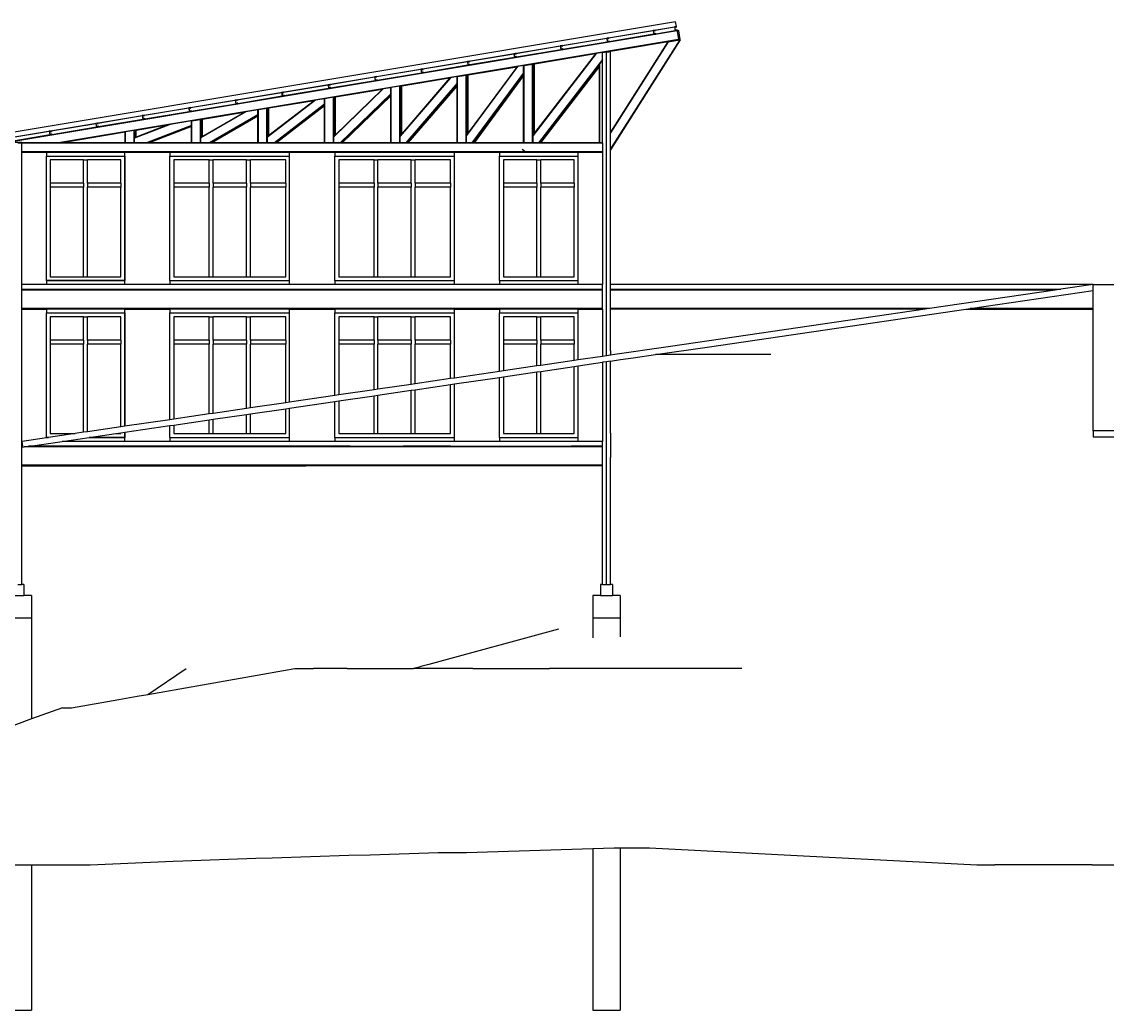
# Model space of a CAD drawing. Extents: x -47 to 47, y -13.1 to 12.1.
# Drawn here: x -23.22 to 4.44, y -13.13 to 12.06 of the extents above; entities that cross this region are included whole.
import ezdxf

# ---------------------------------------------------------------- set-up
doc = ezdxf.new("R2010")
doc.units = 0
doc.layers.get('0').update_dxf_attribs({"linetype": 'CONTINUOUS'})
doc.layers.add('SECTIONCUTEDGES', color=7, linetype='CONTINUOUS')

msp = doc.modelspace()

# ---------------------------------------------------------------- linework, layer by layer
for p, q in [((-6.558, 12.064), (-23.779, 9.194)), ((-23.76, 9.075), (-6.538, 11.946)), ((-7.081, 11.849), (-6.586, 11.932)), ((-6.537, 11.94), (-6.586, 11.932)), ((-6.586, 11.932), (-6.57, 11.833)), ((-6.541, 11.934), (-6.581, 11.928)), ((-6.581, 11.928), (-6.566, 11.839)), ((-6.538, 11.946), (-6.558, 12.064)), ((-6.538, 11.915), (-6.541, 11.934)), ((-6.538, 11.946), (-6.537, 11.94)), ((-6.533, 11.915), (-6.538, 11.915)), ((-6.533, 11.915), (-6.537, 11.94)), ((-6.519, 11.832), (-23.626, 8.981)), ((-9.449, 11.455), (-8.314, 11.644)), ((-8.265, 11.652), (-8.314, 11.644)), ((-8.314, 11.644), (-8.298, 11.545)), ((-8.269, 11.646), (-8.308, 11.64)), ((-8.308, 11.64), (-8.294, 11.551)), ((-8.266, 11.627), (-8.269, 11.646)), ((-8.261, 11.627), (-8.266, 11.627)), ((-8.265, 11.652), (-7.131, 11.841)), ((-8.261, 11.627), (-8.265, 11.652)), ((-7.114, 11.743), (-8.248, 11.553)), ((-7.081, 11.849), (-7.131, 11.841)), ((-7.131, 11.841), (-7.114, 11.743)), ((-7.085, 11.844), (-7.125, 11.837)), ((-7.125, 11.837), (-7.11, 11.748)), ((-7.114, 11.743), (-7.065, 11.751)), ((-7.11, 11.748), (-7.071, 11.755)), ((-7.082, 11.824), (-7.085, 11.844)), ((-7.077, 11.825), (-7.082, 11.824)), ((-7.077, 11.825), (-7.081, 11.849)), ((-7.074, 11.775), (-7.069, 11.775)), ((-7.071, 11.755), (-7.074, 11.775)), ((-7.065, 11.751), (-7.069, 11.775)), ((-6.57, 11.833), (-7.065, 11.751)), ((-6.57, 11.833), (-6.521, 11.841)), ((-6.566, 11.839), (-6.526, 11.846)), ((-6.53, 11.865), (-6.525, 11.866)), ((-6.526, 11.846), (-6.53, 11.865)), ((-6.521, 11.841), (-6.525, 11.866)), ((-6.519, 11.835), (-6.521, 11.841)), ((-6.481, 11.841), (-6.519, 11.835)), ((-6.519, 11.835), (-6.519, 11.832)), ((-6.519, 11.832), (-6.518, 11.825)), ((-6.479, 11.832), (-6.518, 11.825)), ((-6.518, 11.825), (-6.483, 11.614)), ((-6.479, 11.832), (-6.481, 11.841)), ((-6.443, 11.614), (-6.479, 11.832)), ((-6.483, 11.614), (-22.285, 8.981)), ((-10.632, 11.258), (-9.498, 11.447)), ((-9.481, 11.348), (-10.616, 11.159)), ((-9.449, 11.455), (-9.498, 11.447)), ((-9.498, 11.447), (-9.481, 11.348)), ((-9.453, 11.449), (-9.492, 11.443)), ((-9.492, 11.443), (-9.477, 11.354)), ((-9.481, 11.348), (-9.432, 11.356)), ((-9.477, 11.354), (-9.438, 11.36)), ((-9.449, 11.429), (-9.453, 11.449)), ((-9.444, 11.43), (-9.449, 11.455)), ((-9.444, 11.43), (-9.449, 11.429)), ((-9.441, 11.38), (-9.436, 11.381)), ((-9.438, 11.36), (-9.441, 11.38)), ((-9.432, 11.356), (-9.436, 11.381)), ((-8.298, 11.545), (-9.432, 11.356)), ((-8.298, 11.545), (-8.248, 11.553)), ((-8.294, 11.551), (-8.254, 11.558)), ((-8.258, 11.577), (-8.253, 11.578)), ((-8.254, 11.558), (-8.258, 11.577)), ((-8.248, 11.553), (-8.253, 11.578)), ((-6.481, 11.605), (-8.22, 11.315)), ((-6.441, 11.605), (-8.219, 11.308)), ((-6.441, 11.604), (-8.219, 8.803)), ((-6.454, 11.602), (-8.219, 8.822)), ((-6.746, 11.554), (-8.219, 9.233)), ((-6.759, 11.552), (-8.219, 9.251)), ((-6.759, 11.552), (-6.746, 11.554)), ((-6.746, 11.554), (-6.454, 11.602)), ((-6.482, 11.608), (-6.483, 11.614)), ((-6.443, 11.614), (-6.482, 11.608)), ((-6.481, 11.605), (-6.482, 11.608)), ((-6.454, 11.602), (-6.441, 11.604)), ((-6.441, 11.605), (-6.443, 11.614)), ((-6.441, 11.604), (-6.441, 11.605)), ((-6.441, 11.604), (-6.441, 11.605)), ((-6.441, 11.604), (-6.441, 11.605)), ((-6.441, 11.604), (-6.441, 11.605)), ((-6.441, 11.604), (-6.441, 11.605)), ((-6.441, 11.604), (-6.441, 11.605)), ((-6.441, 11.604), (-6.441, 11.605)), ((-6.441, 11.604), (-6.441, 11.605)), ((-6.441, 11.604), (-6.441, 11.605)), ((-6.441, 11.604), (-6.441, 11.605)), ((-6.441, 11.604), (-6.441, 11.605)), ((-6.441, 11.604), (-6.441, 11.605)), ((-11.816, 11.06), (-10.682, 11.249)), ((-10.665, 11.151), (-11.799, 10.962)), ((-10.632, 11.258), (-10.682, 11.249)), ((-10.682, 11.249), (-10.665, 11.151)), ((-10.636, 11.252), (-10.676, 11.245)), ((-10.676, 11.245), (-10.661, 11.156)), ((-10.665, 11.151), (-10.616, 11.159)), ((-10.661, 11.156), (-10.622, 11.163)), ((-10.633, 11.232), (-10.636, 11.252)), ((-10.628, 11.233), (-10.633, 11.232)), ((-10.628, 11.233), (-10.632, 11.258)), ((-10.625, 11.183), (-10.62, 11.184)), ((-10.622, 11.163), (-10.625, 11.183)), ((-10.616, 11.159), (-10.62, 11.184)), ((-8.58, 11.255), (-10.191, 9.161)), ((-8.594, 11.253), (-10.191, 10.986)), ((-8.6, 11.245), (-10.151, 9.229)), ((-8.6, 11.245), (-10.151, 10.986)), ((-8.419, 11.103), (-10.052, 8.981)), ((-8.594, 11.253), (-8.6, 11.245)), ((-8.58, 11.255), (-8.594, 11.253)), ((-8.42, 11.282), (-8.58, 11.255)), ((-8.419, 11.087), (-8.489, 10.996)), ((-8.42, 11.282), (-8.22, 11.315)), ((-8.419, 11.272), (-8.42, 11.282)), ((-8.319, 11.288), (-8.419, 11.272)), ((-8.419, 11.103), (-8.419, 11.272)), ((-8.419, 11.087), (-8.419, 11.103)), ((-8.419, 8.981), (-8.419, 11.087)), ((-8.319, 11.288), (-8.259, 11.298)), ((-8.319, 3.552), (-8.319, 11.288)), ((-8.259, 11.298), (-8.219, 11.305)), ((-8.259, 11.298), (-8.259, 11.298)), ((-8.219, 11.308), (-8.22, 11.315)), ((-8.218, 11.305), (-8.219, 11.308)), ((-8.219, 9.251), (-8.219, 11.305)), ((-8.219, 11.305), (-8.218, 11.305)), ((-14.183, 10.666), (-13.049, 10.855)), ((-13, 10.863), (-13.049, 10.855)), ((-13.049, 10.855), (-13.032, 10.756)), ((-13.004, 10.857), (-13.043, 10.851)), ((-13.043, 10.851), (-13.028, 10.762)), ((-13, 10.838), (-13.004, 10.857)), ((-13, 10.863), (-11.865, 11.052)), ((-12.995, 10.838), (-13, 10.863)), ((-12.995, 10.838), (-13, 10.838)), ((-11.849, 10.953), (-12.983, 10.764)), ((-10.588, 10.92), (-11.884, 9.166)), ((-10.601, 10.918), (-11.884, 10.704)), ((-11.816, 11.06), (-11.865, 11.052)), ((-11.865, 11.052), (-11.849, 10.953)), ((-11.82, 11.055), (-11.86, 11.048)), ((-11.86, 11.048), (-11.845, 10.959)), ((-11.849, 10.953), (-11.799, 10.962)), ((-11.845, 10.959), (-11.805, 10.966)), ((-10.607, 10.91), (-11.844, 9.237)), ((-10.607, 10.91), (-11.844, 10.704)), ((-11.817, 11.035), (-11.82, 11.055)), ((-11.812, 11.036), (-11.817, 11.035)), ((-11.812, 11.036), (-11.816, 11.06)), ((-11.809, 10.985), (-11.804, 10.986)), ((-11.805, 10.966), (-11.809, 10.985)), ((-11.799, 10.962), (-11.804, 10.986)), ((-10.601, 10.918), (-10.607, 10.91)), ((-10.588, 10.92), (-10.601, 10.918)), ((-10.431, 10.946), (-10.588, 10.92)), ((-10.431, 10.946), (-10.421, 10.948)), ((-10.431, 10.761), (-10.431, 10.946)), ((-10.421, 10.948), (-10.201, 10.985)), ((-10.421, 8.981), (-10.421, 10.948)), ((-10.201, 10.985), (-10.191, 10.986)), ((-10.201, 8.981), (-10.201, 10.985)), ((-10.191, 10.98), (-10.191, 10.986)), ((-10.191, 10.98), (-10.161, 10.985)), ((-10.191, 9.177), (-10.191, 10.98)), ((-10.161, 10.985), (-10.151, 10.986)), ((-10.161, 9.217), (-10.161, 10.985)), ((-10.151, 9.229), (-10.151, 10.986)), ((-8.499, 10.983), (-10.04, 8.981)), ((-8.499, 10.947), (-10.012, 8.981)), ((-8.499, 10.931), (-10, 8.981)), ((-8.489, 10.996), (-8.499, 10.983)), ((-8.499, 10.947), (-8.499, 10.983)), ((-8.499, 10.931), (-8.499, 10.947)), ((-8.499, 8.981), (-8.499, 10.931)), ((-8.489, 8.981), (-8.489, 10.996)), ((-15.367, 10.468), (-14.233, 10.658)), ((-14.216, 10.559), (-15.351, 10.37)), ((-14.183, 10.666), (-14.233, 10.658)), ((-14.233, 10.658), (-14.216, 10.559)), ((-14.187, 10.66), (-14.227, 10.653)), ((-14.227, 10.653), (-14.212, 10.565)), ((-14.216, 10.559), (-14.167, 10.567)), ((-14.212, 10.565), (-14.173, 10.571)), ((-14.184, 10.64), (-14.187, 10.66)), ((-14.179, 10.641), (-14.184, 10.64)), ((-14.179, 10.641), (-14.183, 10.666)), ((-14.176, 10.591), (-14.171, 10.592)), ((-14.173, 10.571), (-14.176, 10.591)), ((-14.167, 10.567), (-14.171, 10.592)), ((-13.032, 10.756), (-14.167, 10.567)), ((-12.294, 10.636), (-13.576, 9.149)), ((-12.309, 10.633), (-13.576, 10.422)), ((-12.316, 10.626), (-13.536, 9.211)), ((-12.316, 10.626), (-13.536, 10.422)), ((-13.032, 10.756), (-12.983, 10.764)), ((-13.028, 10.762), (-12.989, 10.768)), ((-12.992, 10.788), (-12.987, 10.789)), ((-12.989, 10.768), (-12.992, 10.788)), ((-12.983, 10.764), (-12.987, 10.789)), ((-12.309, 10.633), (-12.316, 10.626)), ((-12.294, 10.636), (-12.309, 10.633)), ((-12.124, 10.664), (-12.294, 10.636)), ((-12.124, 10.664), (-12.114, 10.666)), ((-12.124, 10.496), (-12.124, 10.664)), ((-12.114, 10.666), (-11.894, 10.703)), ((-12.114, 8.981), (-12.114, 10.666)), ((-11.894, 10.703), (-11.884, 10.704)), ((-11.894, 8.981), (-11.894, 10.703)), ((-11.884, 10.698), (-11.884, 10.704)), ((-11.884, 10.698), (-11.854, 10.703)), ((-11.884, 9.183), (-11.884, 10.698)), ((-11.854, 10.703), (-11.844, 10.704)), ((-11.854, 9.223), (-11.854, 10.703)), ((-11.844, 9.237), (-11.844, 10.704)), ((-10.431, 10.761), (-11.747, 8.981)), ((-10.431, 10.744), (-11.735, 8.981)), ((-10.431, 10.707), (-11.707, 8.981)), ((-10.431, 10.69), (-11.695, 8.981)), ((-10.431, 10.761), (-10.423, 10.755)), ((-10.431, 10.744), (-10.431, 10.761)), ((-10.423, 10.755), (-10.431, 10.744)), ((-10.431, 10.707), (-10.431, 10.744)), ((-10.431, 10.69), (-10.431, 10.707)), ((-10.431, 8.981), (-10.431, 10.69)), ((-17.734, 10.074), (-16.6, 10.263)), ((-16.551, 10.271), (-16.6, 10.263)), ((-16.6, 10.263), (-16.584, 10.164)), ((-16.555, 10.265), (-16.594, 10.259)), ((-16.594, 10.259), (-16.579, 10.17)), ((-16.551, 10.246), (-16.555, 10.265)), ((-16.551, 10.271), (-15.416, 10.46)), ((-16.547, 10.247), (-16.551, 10.271)), ((-16.547, 10.247), (-16.551, 10.246)), ((-15.4, 10.362), (-16.534, 10.173)), ((-15.367, 10.468), (-15.416, 10.46)), ((-15.416, 10.46), (-15.4, 10.362)), ((-15.371, 10.463), (-15.411, 10.456)), ((-15.411, 10.456), (-15.396, 10.367)), ((-15.4, 10.362), (-15.351, 10.37)), ((-15.396, 10.367), (-15.356, 10.374)), ((-15.368, 10.443), (-15.371, 10.463)), ((-15.363, 10.444), (-15.368, 10.443)), ((-15.363, 10.444), (-15.367, 10.468)), ((-15.36, 10.394), (-15.355, 10.394)), ((-15.356, 10.374), (-15.36, 10.394)), ((-15.351, 10.37), (-15.355, 10.394)), ((-14.008, 10.35), (-15.269, 9.134)), ((-14.025, 10.347), (-15.269, 10.14)), ((-14.034, 10.339), (-15.229, 9.186)), ((-14.034, 10.339), (-15.229, 10.14)), ((-14.025, 10.347), (-14.034, 10.339)), ((-14.008, 10.35), (-14.025, 10.347)), ((-13.816, 10.382), (-14.008, 10.35)), ((-13.806, 10.384), (-13.816, 10.382)), ((-13.816, 10.229), (-13.816, 10.382)), ((-13.586, 10.421), (-13.806, 10.384)), ((-13.806, 8.981), (-13.806, 10.384)), ((-13.576, 10.422), (-13.586, 10.421)), ((-13.586, 8.981), (-13.586, 10.421)), ((-13.576, 10.416), (-13.576, 10.422)), ((-13.546, 10.421), (-13.576, 10.416)), ((-13.576, 9.164), (-13.576, 10.416)), ((-13.536, 10.422), (-13.546, 10.421)), ((-13.546, 9.199), (-13.546, 10.421)), ((-13.536, 9.211), (-13.536, 10.422)), ((-12.124, 10.496), (-13.431, 8.981)), ((-12.124, 10.481), (-13.418, 8.981)), ((-12.124, 10.449), (-13.391, 8.981)), ((-12.124, 10.434), (-13.378, 8.981)), ((-12.124, 10.481), (-12.124, 10.496)), ((-12.124, 10.449), (-12.124, 10.481)), ((-12.124, 10.434), (-12.124, 10.449)), ((-12.124, 8.981), (-12.124, 10.434)), ((-18.918, 9.877), (-17.784, 10.066)), ((-17.767, 9.967), (-18.902, 9.778)), ((-17.734, 10.074), (-17.784, 10.066)), ((-17.784, 10.066), (-17.767, 9.967)), ((-17.738, 10.068), (-17.778, 10.062)), ((-17.778, 10.062), (-17.763, 9.973)), ((-17.767, 9.967), (-17.718, 9.975)), ((-17.763, 9.973), (-17.724, 9.979)), ((-17.735, 10.048), (-17.738, 10.068)), ((-17.73, 10.049), (-17.735, 10.048)), ((-17.73, 10.049), (-17.734, 10.074)), ((-17.727, 9.999), (-17.722, 10)), ((-17.724, 9.979), (-17.727, 9.999)), ((-17.718, 9.975), (-17.722, 10)), ((-16.584, 10.164), (-17.718, 9.975)), ((-15.739, 10.062), (-16.961, 9.12)), ((-15.76, 10.058), (-16.961, 9.858)), ((-15.771, 10.05), (-16.921, 9.163)), ((-15.771, 10.05), (-16.921, 9.858)), ((-15.509, 9.961), (-16.781, 8.981)), ((-16.584, 10.164), (-16.534, 10.173)), ((-16.579, 10.17), (-16.54, 10.177)), ((-16.543, 10.196), (-16.538, 10.197)), ((-16.54, 10.177), (-16.543, 10.196)), ((-16.534, 10.173), (-16.538, 10.197)), ((-15.76, 10.058), (-15.771, 10.05)), ((-15.739, 10.062), (-15.76, 10.058)), ((-15.509, 10.1), (-15.739, 10.062)), ((-15.499, 10.102), (-15.509, 10.1)), ((-15.509, 9.961), (-15.509, 10.1)), ((-15.509, 9.949), (-15.509, 9.961)), ((-15.279, 10.138), (-15.499, 10.102)), ((-15.499, 8.981), (-15.499, 10.102)), ((-15.269, 10.14), (-15.279, 10.138)), ((-15.279, 8.981), (-15.279, 10.138)), ((-15.269, 10.133), (-15.269, 10.14)), ((-15.239, 10.138), (-15.269, 10.133)), ((-15.269, 9.147), (-15.269, 10.133)), ((-15.229, 10.14), (-15.239, 10.138)), ((-15.239, 9.177), (-15.239, 10.138)), ((-15.229, 9.186), (-15.229, 10.14)), ((-13.816, 10.229), (-15.11, 8.981)), ((-13.816, 10.215), (-15.096, 8.981)), ((-13.816, 10.19), (-15.07, 8.981)), ((-13.816, 10.177), (-15.056, 8.981)), ((-13.816, 10.215), (-13.816, 10.229)), ((-13.816, 10.19), (-13.816, 10.215)), ((-13.816, 10.177), (-13.816, 10.19)), ((-13.816, 8.981), (-13.816, 10.177)), ((-20.102, 9.679), (-18.967, 9.868)), ((-18.951, 9.77), (-20.085, 9.581)), ((-18.918, 9.877), (-18.967, 9.868)), ((-18.967, 9.868), (-18.951, 9.77)), ((-18.922, 9.871), (-18.962, 9.864)), ((-18.962, 9.864), (-18.947, 9.776)), ((-18.951, 9.77), (-18.902, 9.778)), ((-18.947, 9.776), (-18.907, 9.782)), ((-18.919, 9.851), (-18.922, 9.871)), ((-18.914, 9.852), (-18.919, 9.851)), ((-18.914, 9.852), (-18.918, 9.877)), ((-18.911, 9.802), (-18.906, 9.803)), ((-18.907, 9.782), (-18.911, 9.802)), ((-18.902, 9.778), (-18.906, 9.803)), ((-17.512, 9.766), (-18.654, 9.108)), ((-17.539, 9.762), (-18.654, 9.576)), ((-17.556, 9.752), (-18.614, 9.142)), ((-17.556, 9.752), (-18.614, 9.576)), ((-17.201, 9.691), (-18.433, 8.981)), ((-17.539, 9.762), (-17.556, 9.752)), ((-17.512, 9.766), (-17.539, 9.762)), ((-17.201, 9.818), (-17.512, 9.766)), ((-17.191, 9.82), (-17.201, 9.818)), ((-17.201, 9.691), (-17.201, 9.818)), ((-17.201, 9.68), (-17.201, 9.691)), ((-16.971, 9.856), (-17.191, 9.82)), ((-17.191, 8.981), (-17.191, 9.82)), ((-16.961, 9.858), (-16.971, 9.856)), ((-16.971, 8.981), (-16.971, 9.856)), ((-16.961, 9.851), (-16.961, 9.858)), ((-16.931, 9.856), (-16.961, 9.851)), ((-16.961, 9.132), (-16.961, 9.851)), ((-16.921, 9.858), (-16.931, 9.856)), ((-16.931, 9.155), (-16.931, 9.856)), ((-16.921, 9.163), (-16.921, 9.858)), ((-15.509, 9.949), (-16.765, 8.981)), ((-15.509, 9.93), (-16.741, 8.981)), ((-15.509, 9.918), (-16.725, 8.981)), ((-15.509, 9.93), (-15.509, 9.949)), ((-15.509, 9.918), (-15.509, 9.93)), ((-15.509, 8.981), (-15.509, 9.918)), ((-22.469, 9.285), (-21.335, 9.474)), ((-21.285, 9.482), (-21.335, 9.474)), ((-21.335, 9.474), (-21.318, 9.375)), ((-21.289, 9.476), (-21.329, 9.47)), ((-21.329, 9.47), (-21.314, 9.381)), ((-21.286, 9.457), (-21.289, 9.476)), ((-21.281, 9.457), (-21.286, 9.457)), ((-21.285, 9.482), (-20.151, 9.671)), ((-21.281, 9.457), (-21.285, 9.482)), ((-21.278, 9.407), (-21.273, 9.408)), ((-21.275, 9.388), (-21.278, 9.407)), ((-21.269, 9.383), (-21.273, 9.408)), ((-20.135, 9.572), (-21.269, 9.383)), ((-19.441, 9.445), (-20.346, 9.099)), ((-19.49, 9.437), (-20.346, 9.294)), ((-19.52, 9.425), (-20.306, 9.124)), ((-19.52, 9.425), (-20.306, 9.294)), ((-20.102, 9.679), (-20.151, 9.671)), ((-20.151, 9.671), (-20.135, 9.572)), ((-20.106, 9.674), (-20.145, 9.667)), ((-20.145, 9.667), (-20.13, 9.578)), ((-20.135, 9.572), (-20.085, 9.581)), ((-20.13, 9.578), (-20.091, 9.585)), ((-20.102, 9.654), (-20.106, 9.674)), ((-20.098, 9.655), (-20.102, 9.679)), ((-20.098, 9.655), (-20.102, 9.654)), ((-20.094, 9.605), (-20.089, 9.605)), ((-20.091, 9.585), (-20.094, 9.605)), ((-20.085, 9.581), (-20.089, 9.605)), ((-18.894, 9.418), (-20.038, 8.981)), ((-18.894, 9.407), (-20.01, 8.981)), ((-19.49, 9.437), (-19.52, 9.425)), ((-19.441, 9.445), (-19.49, 9.437)), ((-18.894, 9.536), (-19.441, 9.445)), ((-18.884, 9.538), (-18.894, 9.536)), ((-18.894, 9.418), (-18.894, 9.536)), ((-18.894, 9.407), (-18.894, 9.418)), ((-18.894, 9.403), (-18.894, 9.407)), ((-18.884, 9.538), (-18.664, 9.574)), ((-18.884, 8.981), (-18.884, 9.538)), ((-18.664, 9.574), (-18.654, 9.576)), ((-18.664, 8.981), (-18.664, 9.574)), ((-18.654, 9.569), (-18.654, 9.576)), ((-18.654, 9.569), (-18.624, 9.574)), ((-18.654, 9.119), (-18.654, 9.569)), ((-18.624, 9.574), (-18.614, 9.576)), ((-18.624, 9.137), (-18.624, 9.574)), ((-18.614, 9.142), (-18.614, 9.576)), ((-17.201, 9.68), (-18.414, 8.981)), ((-17.201, 9.668), (-18.393, 8.981)), ((-17.201, 9.656), (-18.374, 8.981)), ((-17.201, 9.668), (-17.201, 9.68)), ((-17.201, 9.656), (-17.201, 9.668)), ((-17.201, 8.981), (-17.201, 9.656)), ((-23.653, 9.087), (-22.518, 9.277)), ((-22.502, 9.178), (-23.636, 8.989)), ((-22.469, 9.285), (-22.518, 9.277)), ((-22.518, 9.277), (-22.502, 9.178)), ((-22.473, 9.279), (-22.513, 9.272)), ((-22.513, 9.272), (-22.498, 9.184)), ((-22.502, 9.178), (-22.453, 9.186)), ((-22.498, 9.184), (-22.458, 9.19)), ((-22.47, 9.259), (-22.473, 9.279)), ((-22.465, 9.26), (-22.47, 9.259)), ((-22.465, 9.26), (-22.469, 9.285)), ((-22.462, 9.21), (-22.457, 9.211)), ((-22.458, 9.19), (-22.462, 9.21)), ((-22.453, 9.186), (-22.457, 9.211)), ((-21.318, 9.375), (-22.453, 9.186)), ((-20.586, 9.254), (-22.226, 8.981)), ((-20.586, 9.247), (-22.186, 8.981)), ((-21.318, 9.375), (-21.269, 9.383)), ((-21.314, 9.381), (-21.275, 9.388)), ((-20.576, 9.255), (-20.586, 9.254)), ((-20.586, 9.247), (-20.586, 9.254)), ((-20.586, 8.981), (-20.586, 9.247)), ((-20.356, 9.292), (-20.576, 9.255)), ((-20.576, 8.981), (-20.576, 9.255)), ((-20.346, 9.294), (-20.356, 9.292)), ((-20.356, 8.981), (-20.356, 9.292)), ((-20.346, 9.287), (-20.346, 9.294)), ((-20.316, 9.292), (-20.346, 9.287)), ((-20.346, 9.109), (-20.346, 9.287)), ((-20.306, 9.294), (-20.316, 9.292)), ((-20.316, 9.121), (-20.316, 9.292)), ((-20.306, 9.124), (-20.306, 9.294)), ((-18.894, 9.403), (-19.998, 8.981)), ((-18.894, 9.392), (-19.97, 8.981)), ((-18.894, 9.392), (-18.894, 9.403)), ((-18.894, 8.981), (-18.894, 9.392)), ((-18.624, 9.137), (-18.654, 9.119)), ((-18.614, 9.142), (-18.624, 9.137)), ((-16.931, 9.155), (-16.961, 9.132)), ((-16.961, 9.132), (-16.961, 9.12)), ((-16.921, 9.163), (-16.931, 9.155)), ((-15.239, 9.177), (-15.269, 9.147)), ((-15.269, 9.147), (-15.269, 9.134)), ((-15.269, 8.981), (-15.269, 9.134)), ((-15.229, 9.186), (-15.239, 9.177)), ((-13.546, 9.199), (-13.576, 9.164)), ((-13.576, 9.164), (-13.576, 9.149)), ((-13.576, 8.981), (-13.576, 9.149)), ((-13.536, 9.211), (-13.546, 9.199)), ((-11.854, 9.223), (-11.884, 9.183)), ((-11.884, 9.183), (-11.884, 9.166)), ((-11.884, 8.981), (-11.884, 9.166)), ((-11.844, 9.237), (-11.854, 9.223)), ((-10.161, 9.217), (-10.191, 9.177)), ((-10.191, 9.177), (-10.191, 9.161)), ((-10.191, 8.981), (-10.191, 9.161)), ((-10.151, 9.229), (-10.161, 9.217)), ((-8.219, 9.233), (-8.219, 9.251)), ((-8.219, 8.822), (-8.219, 9.233)), ((-23.419, 8.991), (-23.219, 8.991)), ((-23.319, 8.981), (-23.219, 8.981)), ((-23.219, 8.981), (-23.219, 8.991)), ((-22.285, 8.981), (-23.219, 8.981)), ((-23.219, 8.971), (-23.219, 8.981)), ((-8.419, 8.971), (-23.219, 8.971)), ((-23.219, 8.75), (-23.219, 8.971)), ((-22.226, 8.981), (-22.285, 8.981)), ((-22.186, 8.981), (-22.226, 8.981)), ((-20.586, 8.981), (-22.186, 8.981)), ((-20.576, 8.981), (-20.586, 8.981)), ((-20.356, 8.981), (-20.576, 8.981)), ((-20.346, 8.981), (-20.356, 8.981)), ((-20.316, 9.121), (-20.346, 9.109)), ((-20.346, 9.109), (-20.346, 9.099)), ((-20.346, 8.981), (-20.346, 9.099)), ((-20.038, 8.981), (-20.346, 8.981)), ((-20.306, 9.124), (-20.316, 9.121)), ((-20.038, 8.981), (-20.01, 8.981)), ((-19.998, 8.981), (-20.01, 8.981)), ((-19.97, 8.981), (-19.998, 8.981)), ((-18.894, 8.981), (-19.97, 8.981)), ((-18.884, 8.981), (-18.894, 8.981)), ((-18.664, 8.981), (-18.884, 8.981)), ((-18.654, 8.981), (-18.664, 8.981)), ((-18.654, 9.119), (-18.654, 9.108)), ((-18.654, 8.981), (-18.654, 9.108)), ((-18.433, 8.981), (-18.654, 8.981)), ((-18.433, 8.981), (-18.414, 8.981)), ((-18.393, 8.981), (-18.414, 8.981)), ((-18.374, 8.981), (-18.393, 8.981)), ((-17.201, 8.981), (-18.374, 8.981)), ((-17.191, 8.981), (-17.201, 8.981)), ((-16.971, 8.981), (-17.191, 8.981)), ((-16.961, 8.981), (-16.971, 8.981)), ((-16.961, 8.981), (-16.961, 9.12)), ((-16.781, 8.981), (-16.961, 8.981)), ((-16.781, 8.981), (-16.765, 8.981)), ((-16.741, 8.981), (-16.765, 8.981)), ((-16.725, 8.981), (-16.741, 8.981)), ((-15.509, 8.981), (-16.725, 8.981)), ((-15.499, 8.981), (-15.509, 8.981)), ((-15.279, 8.981), (-15.499, 8.981)), ((-15.269, 8.981), (-15.279, 8.981)), ((-15.11, 8.981), (-15.269, 8.981)), ((-15.11, 8.981), (-15.096, 8.981)), ((-15.07, 8.981), (-15.096, 8.981)), ((-15.056, 8.981), (-15.07, 8.981)), ((-13.816, 8.981), (-15.056, 8.981)), ((-13.806, 8.981), (-13.816, 8.981)), ((-13.586, 8.981), (-13.806, 8.981)), ((-13.576, 8.981), (-13.586, 8.981)), ((-13.431, 8.981), (-13.576, 8.981)), ((-13.431, 8.981), (-13.418, 8.981)), ((-13.391, 8.981), (-13.418, 8.981)), ((-13.378, 8.981), (-13.391, 8.981)), ((-12.124, 8.981), (-13.378, 8.981)), ((-12.114, 8.981), (-12.124, 8.981)), ((-11.894, 8.981), (-12.114, 8.981)), ((-11.884, 8.981), (-11.894, 8.981)), ((-11.747, 8.981), (-11.884, 8.981)), ((-11.747, 8.981), (-11.735, 8.981)), ((-11.707, 8.981), (-11.735, 8.981)), ((-11.695, 8.981), (-11.707, 8.981)), ((-10.431, 8.981), (-11.695, 8.981)), ((-10.421, 8.981), (-10.431, 8.981)), ((-10.201, 8.981), (-10.421, 8.981)), ((-10.191, 8.981), (-10.201, 8.981)), ((-10.052, 8.981), (-10.191, 8.981)), ((-10.052, 8.981), (-10.04, 8.981)), ((-10.012, 8.981), (-10.04, 8.981)), ((-10, 8.981), (-10.012, 8.981)), ((-8.499, 8.981), (-10, 8.981)), ((-8.489, 8.981), (-8.499, 8.981)), ((-8.419, 8.981), (-8.489, 8.981)), ((-8.419, 8.981), (-8.419, 8.971)), ((-8.419, 8.971), (-8.419, 8.75)), ((-8.419, 8.75), (-23.219, 8.75)), ((-23.219, 8.741), (-23.219, 8.75)), ((-23.219, 8.741), (-8.419, 8.741)), ((-23.219, 8.736), (-23.219, 8.741)), ((-23.219, 5.366), (-23.219, 8.736)), ((-23.219, 8.736), (-22.594, 8.736)), ((-22.594, 8.736), (-22.594, 8.641)), ((-22.594, 5.466), (-22.594, 8.641)), ((-22.594, 8.641), (-20.594, 8.641)), ((-22.594, 8.641), (-20.594, 8.641)), ((-22.594, 5.466), (-22.594, 8.641)), ((-20.594, 8.736), (-19.444, 8.736)), ((-20.594, 8.641), (-20.594, 8.736)), ((-20.594, 5.466), (-20.594, 8.641)), ((-20.594, 8.641), (-20.594, 5.466)), ((-19.444, 8.736), (-19.444, 8.641)), ((-19.444, 8.641), (-16.394, 8.641)), ((-19.444, 5.466), (-19.444, 8.641)), ((-16.394, 8.736), (-15.244, 8.736)), ((-16.394, 8.641), (-16.394, 8.736)), ((-16.394, 5.466), (-16.394, 8.641)), ((-15.244, 8.736), (-15.244, 8.641)), ((-15.244, 5.466), (-15.244, 8.641)), ((-15.244, 8.641), (-12.194, 8.641)), ((-12.194, 8.736), (-11.044, 8.736)), ((-12.194, 8.641), (-12.194, 8.736)), ((-12.194, 5.466), (-12.194, 8.641)), ((-11.044, 8.736), (-11.044, 8.641)), ((-11.044, 5.466), (-11.044, 8.641)), ((-11.044, 8.641), (-9.044, 8.641)), ((-10.467, 8.819), (-10.378, 8.75)), ((-9.044, 8.736), (-8.419, 8.736)), ((-9.044, 8.641), (-9.044, 8.736)), ((-9.044, 5.466), (-9.044, 8.641)), ((-8.419, 8.75), (-8.419, 8.741)), ((-8.419, 8.741), (-8.419, 8.736)), ((-8.419, 8.736), (-8.419, 5.366)), ((-8.219, 8.803), (-8.219, 8.822)), ((-8.219, 5.366), (-8.219, 8.803)), ((-21.644, 8.541), (-22.494, 8.541)), ((-22.494, 8.541), (-22.494, 7.946)), ((-21.644, 8.541), (-21.544, 8.541)), ((-21.644, 7.946), (-21.644, 8.541)), ((-20.694, 8.541), (-21.544, 8.541)), ((-21.544, 7.946), (-21.544, 8.541)), ((-20.694, 7.946), (-20.694, 8.541)), ((-18.444, 8.541), (-19.344, 8.541)), ((-19.344, 8.541), (-19.344, 7.946)), ((-18.444, 8.541), (-18.344, 8.541)), ((-18.444, 7.946), (-18.444, 8.541)), ((-18.344, 7.946), (-18.344, 8.541)), ((-17.494, 8.541), (-18.344, 8.541)), ((-17.494, 8.541), (-17.394, 8.541)), ((-17.494, 7.946), (-17.494, 8.541)), ((-17.394, 7.946), (-17.394, 8.541)), ((-16.494, 8.541), (-17.394, 8.541)), ((-16.494, 7.946), (-16.494, 8.541)), ((-14.244, 8.541), (-15.144, 8.541)), ((-15.144, 8.541), (-15.144, 7.946)), ((-14.244, 8.541), (-14.144, 8.541)), ((-14.244, 7.946), (-14.244, 8.541)), ((-14.144, 7.946), (-14.144, 8.541)), ((-13.294, 8.541), (-14.144, 8.541)), ((-13.294, 8.541), (-13.194, 8.541)), ((-13.294, 7.946), (-13.294, 8.541)), ((-13.194, 7.946), (-13.194, 8.541)), ((-12.294, 8.541), (-13.194, 8.541)), ((-12.294, 7.946), (-12.294, 8.541)), ((-10.094, 8.541), (-10.944, 8.541)), ((-10.944, 8.541), (-10.944, 7.946)), ((-10.094, 8.541), (-9.994, 8.541)), ((-10.094, 7.946), (-10.094, 8.541)), ((-9.144, 8.541), (-9.994, 8.541)), ((-9.994, 7.946), (-9.994, 8.541)), ((-9.144, 7.946), (-9.144, 8.541)), ((-21.644, 7.946), (-22.494, 7.946)), ((-22.494, 7.946), (-22.494, 7.846)), ((-21.644, 7.846), (-22.494, 7.846)), ((-22.494, 7.846), (-22.494, 5.566)), ((-21.644, 7.946), (-21.644, 7.846)), ((-21.644, 5.566), (-21.644, 7.846)), ((-20.694, 7.946), (-21.544, 7.946)), ((-21.544, 7.946), (-21.544, 7.846)), ((-20.694, 7.846), (-21.544, 7.846)), ((-21.544, 5.566), (-21.544, 7.846)), ((-20.694, 7.946), (-20.694, 7.846)), ((-20.694, 5.566), (-20.694, 7.846)), ((-18.444, 7.946), (-19.344, 7.946)), ((-19.344, 7.946), (-19.344, 7.846)), ((-18.444, 7.846), (-19.344, 7.846)), ((-19.344, 7.846), (-19.344, 5.566)), ((-18.444, 7.946), (-18.444, 7.846)), ((-18.444, 5.566), (-18.444, 7.846)), ((-17.494, 7.946), (-18.344, 7.946)), ((-18.344, 7.946), (-18.344, 7.846)), ((-17.494, 7.846), (-18.344, 7.846)), ((-18.344, 5.566), (-18.344, 7.846)), ((-17.494, 7.946), (-17.494, 7.846)), ((-17.494, 5.566), (-17.494, 7.846)), ((-16.494, 7.946), (-17.394, 7.946)), ((-17.394, 7.946), (-17.394, 7.846)), ((-16.494, 7.846), (-17.394, 7.846)), ((-17.394, 5.566), (-17.394, 7.846)), ((-16.494, 7.946), (-16.494, 7.846)), ((-16.494, 5.566), (-16.494, 7.846)), ((-14.244, 7.946), (-15.144, 7.946)), ((-15.144, 7.946), (-15.144, 7.846)), ((-14.244, 7.846), (-15.144, 7.846)), ((-15.144, 7.846), (-15.144, 5.566)), ((-14.244, 7.946), (-14.244, 7.846)), ((-14.244, 5.566), (-14.244, 7.846)), ((-13.294, 7.946), (-14.144, 7.946)), ((-14.144, 7.946), (-14.144, 7.846)), ((-13.294, 7.846), (-14.144, 7.846)), ((-14.144, 5.566), (-14.144, 7.846)), ((-13.294, 7.946), (-13.294, 7.846)), ((-13.294, 5.566), (-13.294, 7.846)), ((-12.294, 7.946), (-13.194, 7.946)), ((-13.194, 7.946), (-13.194, 7.846)), ((-12.294, 7.846), (-13.194, 7.846)), ((-13.194, 5.566), (-13.194, 7.846)), ((-12.294, 7.946), (-12.294, 7.846)), ((-12.294, 5.566), (-12.294, 7.846)), ((-10.094, 7.946), (-10.944, 7.946)), ((-10.944, 7.946), (-10.944, 7.846)), ((-10.094, 7.846), (-10.944, 7.846)), ((-10.944, 7.846), (-10.944, 5.566)), ((-10.094, 7.946), (-10.094, 7.846)), ((-10.094, 5.566), (-10.094, 7.846)), ((-9.144, 7.946), (-9.994, 7.946)), ((-9.994, 7.946), (-9.994, 7.846)), ((-9.144, 7.846), (-9.994, 7.846)), ((-9.994, 5.566), (-9.994, 7.846)), ((-9.144, 7.946), (-9.144, 7.846)), ((-9.144, 5.566), (-9.144, 7.846)), ((-22.494, 5.566), (-21.644, 5.566)), ((-21.644, 5.566), (-21.544, 5.566)), ((-21.544, 5.566), (-20.694, 5.566)), ((-19.344, 5.566), (-18.444, 5.566)), ((-18.444, 5.566), (-18.344, 5.566)), ((-18.344, 5.566), (-17.494, 5.566)), ((-17.494, 5.566), (-17.394, 5.566)), ((-17.394, 5.566), (-16.494, 5.566)), ((-15.144, 5.566), (-14.244, 5.566)), ((-14.244, 5.566), (-14.144, 5.566)), ((-14.144, 5.566), (-13.294, 5.566)), ((-13.294, 5.566), (-13.194, 5.566)), ((-13.194, 5.566), (-12.294, 5.566)), ((-10.944, 5.566), (-10.094, 5.566)), ((-10.094, 5.566), (-9.994, 5.566)), ((-9.994, 5.566), (-9.144, 5.566)), ((-22.594, 5.366), (-23.219, 5.366)), ((-23.219, 5.246), (-23.219, 5.366)), ((-22.594, 5.466), (-20.594, 5.466)), ((-22.594, 5.466), (-22.594, 5.366)), ((-20.594, 5.466), (-22.594, 5.466)), ((-20.594, 5.366), (-22.594, 5.366)), ((-20.594, 5.366), (-20.594, 5.466)), ((-19.444, 5.366), (-20.594, 5.366)), ((-19.444, 5.466), (-16.394, 5.466)), ((-19.444, 5.466), (-19.444, 5.366)), ((-16.394, 5.366), (-19.444, 5.366)), ((-16.394, 5.366), (-16.394, 5.466)), ((-15.244, 5.366), (-16.394, 5.366)), ((-15.244, 5.466), (-12.194, 5.466)), ((-15.244, 5.466), (-15.244, 5.366)), ((-12.194, 5.366), (-15.244, 5.366)), ((-12.194, 5.366), (-12.194, 5.466)), ((-11.044, 5.366), (-12.194, 5.366)), ((-11.044, 5.466), (-9.044, 5.466)), ((-11.044, 5.466), (-11.044, 5.366)), ((-9.044, 5.366), (-11.044, 5.366)), ((-9.044, 5.366), (-9.044, 5.466)), ((-8.419, 5.366), (-9.044, 5.366)), ((-8.419, 5.246), (-8.419, 5.366)), ((-8.219, 5.246), (-8.219, 5.366)), ((4.081, 5.366), (-8.219, 5.366)), ((4.081, 5.366), (3.261, 5.246)), ((4.081, 5.366), (6.581, 5.366)), ((4.081, 5.215), (4.081, 5.366)), ((-23.219, 5.241), (-23.219, 5.246)), ((-23.219, 5.246), (-8.419, 5.246)), ((-23.219, 5.225), (-23.219, 5.241)), ((-23.219, 5.241), (-8.419, 5.241)), ((-23.219, 4.757), (-23.219, 5.225)), ((-8.419, 5.225), (-23.219, 5.225)), ((-8.419, 5.241), (-8.419, 5.246)), ((-8.419, 5.225), (-8.419, 5.241)), ((-8.419, 4.757), (-8.419, 5.225)), ((-8.219, 5.246), (3.261, 5.246)), ((-8.219, 5.241), (-8.219, 5.246)), ((-8.219, 5.225), (-8.219, 5.241)), ((3.222, 5.241), (-8.219, 5.241)), ((-8.219, 4.757), (-8.219, 5.225)), ((3.113, 5.225), (-8.219, 5.225)), ((3.113, 5.225), (-0.085, 4.757)), ((0.951, 4.757), (4.081, 5.215)), ((3.222, 5.241), (3.113, 5.225)), ((3.261, 5.246), (3.222, 5.241)), ((4.081, 4.757), (4.081, 5.215)), ((-23.219, 4.741), (-23.219, 4.757)), ((-8.419, 4.757), (-23.219, 4.757)), ((-23.219, 1.371), (-23.219, 4.741)), ((-23.219, 4.741), (-22.594, 4.741)), ((-22.594, 4.741), (-22.594, 4.645)), ((-20.594, 4.741), (-22.594, 4.741)), ((-20.594, 4.741), (-19.444, 4.741)), ((-20.594, 4.645), (-20.594, 4.741)), ((-19.444, 4.741), (-19.444, 4.645)), ((-16.394, 4.741), (-19.444, 4.741)), ((-16.394, 4.741), (-15.244, 4.741)), ((-16.394, 4.645), (-16.394, 4.741)), ((-15.244, 4.741), (-15.244, 4.645)), ((-12.194, 4.741), (-15.244, 4.741)), ((-12.194, 4.741), (-11.044, 4.741)), ((-12.194, 4.645), (-12.194, 4.741)), ((-11.044, 4.741), (-11.044, 4.645)), ((-9.044, 4.741), (-11.044, 4.741)), ((-9.044, 4.741), (-8.419, 4.741)), ((-9.044, 4.645), (-9.044, 4.741)), ((-8.419, 4.741), (-8.419, 4.757)), ((-8.419, 4.741), (-8.419, 3.537)), ((-8.219, 4.741), (-8.219, 4.757)), ((-0.085, 4.757), (-8.219, 4.757)), ((-8.219, 3.675), (-8.219, 4.741)), ((-0.195, 4.741), (-8.219, 4.741)), ((-0.195, 4.741), (-6.686, 3.791)), ((-5.694, 3.784), (0.841, 4.741)), ((-0.085, 4.757), (-0.195, 4.741)), ((0.841, 4.741), (0.951, 4.757)), ((0.841, 4.741), (4.081, 4.741)), ((4.081, 4.757), (0.951, 4.757)), ((4.081, 4.741), (4.081, 4.757)), ((4.081, 3.362), (4.081, 4.741)), ((-22.594, 1.471), (-22.594, 4.645)), ((-22.594, 4.645), (-20.594, 4.645)), ((-22.594, 4.645), (-20.594, 4.645)), ((-22.594, 1.471), (-22.594, 4.645)), ((-21.644, 4.545), (-22.494, 4.545)), ((-22.494, 4.545), (-22.494, 3.951)), ((-21.644, 4.545), (-21.544, 4.545)), ((-21.644, 3.951), (-21.644, 4.545)), ((-20.694, 4.545), (-21.544, 4.545)), ((-21.544, 3.951), (-21.544, 4.545)), ((-20.694, 3.951), (-20.694, 4.545)), ((-20.594, 1.756), (-20.594, 4.645)), ((-20.594, 4.645), (-20.594, 1.756)), ((-19.444, 4.645), (-16.394, 4.645)), ((-19.444, 1.924), (-19.444, 4.645)), ((-18.444, 4.545), (-19.344, 4.545)), ((-19.344, 4.545), (-19.344, 3.951)), ((-18.444, 4.545), (-18.344, 4.545)), ((-18.444, 3.951), (-18.444, 4.545)), ((-18.344, 3.951), (-18.344, 4.545)), ((-17.494, 4.545), (-18.344, 4.545)), ((-17.494, 4.545), (-17.394, 4.545)), ((-17.494, 3.951), (-17.494, 4.545)), ((-17.394, 3.951), (-17.394, 4.545)), ((-16.494, 4.545), (-17.394, 4.545)), ((-16.494, 3.951), (-16.494, 4.545)), ((-16.394, 2.37), (-16.394, 4.645)), ((-15.244, 2.539), (-15.244, 4.645)), ((-15.244, 4.645), (-12.194, 4.645)), ((-14.244, 4.545), (-15.144, 4.545)), ((-15.144, 4.545), (-15.144, 3.951)), ((-14.244, 4.545), (-14.144, 4.545)), ((-14.244, 3.951), (-14.244, 4.545)), ((-14.144, 3.951), (-14.144, 4.545)), ((-13.294, 4.545), (-14.144, 4.545)), ((-13.294, 4.545), (-13.194, 4.545)), ((-13.294, 3.951), (-13.294, 4.545)), ((-13.194, 3.951), (-13.194, 4.545)), ((-12.294, 4.545), (-13.194, 4.545)), ((-12.294, 3.951), (-12.294, 4.545)), ((-12.194, 2.985), (-12.194, 4.645)), ((-11.044, 3.153), (-11.044, 4.645)), ((-11.044, 4.645), (-9.044, 4.645)), ((-10.094, 4.545), (-10.944, 4.545)), ((-10.944, 4.545), (-10.944, 3.951)), ((-10.094, 4.545), (-9.994, 4.545)), ((-10.094, 3.951), (-10.094, 4.545)), ((-9.144, 4.545), (-9.994, 4.545)), ((-9.994, 3.951), (-9.994, 4.545)), ((-9.144, 3.951), (-9.144, 4.545)), ((-9.044, 3.446), (-9.044, 4.645)), ((-21.644, 3.951), (-22.494, 3.951)), ((-22.494, 3.951), (-22.494, 3.851)), ((-21.644, 3.951), (-21.644, 3.851)), ((-20.694, 3.951), (-21.544, 3.951)), ((-21.544, 3.951), (-21.544, 3.851)), ((-20.694, 3.951), (-20.694, 3.851)), ((-18.444, 3.951), (-19.344, 3.951)), ((-19.344, 3.951), (-19.344, 3.851)), ((-18.444, 3.951), (-18.444, 3.851)), ((-17.494, 3.951), (-18.344, 3.951)), ((-18.344, 3.951), (-18.344, 3.851)), ((-17.494, 3.951), (-17.494, 3.851)), ((-16.494, 3.951), (-17.394, 3.951)), ((-17.394, 3.951), (-17.394, 3.851)), ((-16.494, 3.951), (-16.494, 3.851)), ((-14.244, 3.951), (-15.144, 3.951)), ((-15.144, 3.951), (-15.144, 3.851)), ((-14.244, 3.951), (-14.244, 3.851)), ((-13.294, 3.951), (-14.144, 3.951)), ((-14.144, 3.951), (-14.144, 3.851)), ((-13.294, 3.951), (-13.294, 3.851)), ((-12.294, 3.951), (-13.194, 3.951)), ((-13.194, 3.951), (-13.194, 3.851)), ((-12.294, 3.951), (-12.294, 3.851)), ((-10.094, 3.951), (-10.944, 3.951)), ((-10.944, 3.951), (-10.944, 3.851)), ((-10.094, 3.951), (-10.094, 3.851)), ((-9.144, 3.951), (-9.994, 3.951)), ((-9.994, 3.951), (-9.994, 3.851)), ((-9.144, 3.951), (-9.144, 3.851)), ((-21.644, 3.851), (-22.494, 3.851)), ((-22.494, 3.851), (-22.494, 1.571)), ((-21.644, 1.602), (-21.644, 3.851)), ((-20.694, 3.851), (-21.544, 3.851)), ((-21.544, 1.617), (-21.544, 3.851)), ((-20.694, 1.741), (-20.694, 3.851)), ((-18.444, 3.851), (-19.344, 3.851)), ((-19.344, 3.851), (-19.344, 1.939)), ((-18.444, 2.07), (-18.444, 3.851)), ((-17.494, 3.851), (-18.344, 3.851)), ((-18.344, 2.085), (-18.344, 3.851)), ((-17.494, 2.209), (-17.494, 3.851)), ((-16.494, 3.851), (-17.394, 3.851)), ((-17.394, 2.224), (-17.394, 3.851)), ((-16.494, 2.356), (-16.494, 3.851)), ((-14.244, 3.851), (-15.144, 3.851)), ((-15.144, 3.851), (-15.144, 2.553)), ((-14.244, 2.685), (-14.244, 3.851)), ((-13.294, 3.851), (-14.144, 3.851)), ((-14.144, 2.699), (-14.144, 3.851)), ((-13.294, 2.824), (-13.294, 3.851)), ((-12.294, 3.851), (-13.194, 3.851)), ((-13.194, 2.838), (-13.194, 3.851)), ((-12.294, 2.97), (-12.294, 3.851)), ((-10.094, 3.851), (-10.944, 3.851)), ((-10.944, 3.851), (-10.944, 3.168)), ((-10.094, 3.292), (-10.094, 3.851)), ((-9.144, 3.851), (-9.994, 3.851)), ((-9.994, 3.307), (-9.994, 3.851)), ((-9.144, 3.431), (-9.144, 3.851)), ((-8.219, 3.675), (-8.219, 3.583)), ((-7.634, 3.652), (-8.107, 3.583)), ((-7.287, 3.703), (-7.634, 3.652)), ((-6.686, 3.791), (-7.287, 3.703)), ((-7.071, 3.583), (-5.694, 3.784)), ((-9.144, 3.431), (-9.994, 3.307)), ((-9.044, 3.446), (-9.144, 3.431)), ((-8.419, 3.537), (-9.044, 3.446)), ((-9.044, 3.294), (-8.419, 3.386)), ((-8.319, 3.552), (-8.419, 3.537)), ((-8.319, 3.4), (-8.419, 3.386)), ((-8.419, 3.386), (-8.419, 1.371)), ((-8.219, 3.566), (-8.319, 3.552)), ((-8.219, 3.415), (-8.319, 3.4)), ((-8.319, -2.274), (-8.319, 3.4)), ((-8.219, 3.566), (-8.219, 3.583)), ((-8.107, 3.583), (-8.219, 3.566)), ((-8.219, 3.415), (-7.96, 3.453)), ((-8.219, 3.249), (-8.219, 3.415)), ((-7.96, 3.453), (-7.64, 3.5)), ((-7.64, 3.5), (-7.071, 3.583)), ((-5.404, 3.583), (-7.071, 3.583)), ((-5.214, 3.583), (-5.404, 3.583)), ((-4.132, 3.583), (-5.214, 3.583)), ((4.081, 2.791), (4.081, 3.362)), ((-11.044, 3.153), (-12.194, 2.985)), ((-10.944, 3.168), (-11.044, 3.153)), ((-10.094, 3.292), (-10.944, 3.168)), ((-10.944, 3.016), (-10.094, 3.141)), ((-9.994, 3.307), (-10.094, 3.292)), ((-10.094, 3.141), (-9.994, 3.155)), ((-10.094, 1.571), (-10.094, 3.141)), ((-9.994, 3.155), (-9.144, 3.28)), ((-9.994, 1.571), (-9.994, 3.155)), ((-9.144, 3.28), (-9.044, 3.294)), ((-9.144, 1.571), (-9.144, 3.28)), ((-9.044, 1.471), (-9.044, 3.294)), ((-8.219, 2.583), (-8.219, 3.249)), ((-13.294, 2.824), (-14.144, 2.699)), ((-13.194, 2.838), (-13.294, 2.824)), ((-12.294, 2.97), (-13.194, 2.838)), ((-13.194, 2.687), (-12.294, 2.819)), ((-12.194, 2.985), (-12.294, 2.97)), ((-12.294, 2.819), (-12.194, 2.833)), ((-12.294, 1.571), (-12.294, 2.819)), ((-12.194, 2.833), (-11.044, 3.001)), ((-12.194, 1.471), (-12.194, 2.833)), ((-11.044, 3.001), (-10.944, 3.016)), ((-11.044, 1.471), (-11.044, 3.001)), ((-10.944, 3.016), (-10.944, 1.571)), ((4.081, 2.624), (4.081, 2.791)), ((-15.244, 2.539), (-16.394, 2.37)), ((-15.144, 2.553), (-15.244, 2.539)), ((-14.244, 2.685), (-15.144, 2.553)), ((-15.144, 2.402), (-14.244, 2.533)), ((-14.144, 2.699), (-14.244, 2.685)), ((-14.244, 2.533), (-14.144, 2.548)), ((-14.244, 1.571), (-14.244, 2.533)), ((-14.144, 2.548), (-13.294, 2.672)), ((-14.144, 1.571), (-14.144, 2.548)), ((-13.294, 2.672), (-13.194, 2.687)), ((-13.294, 1.571), (-13.294, 2.672)), ((-13.194, 1.571), (-13.194, 2.687)), ((-8.219, 2.254), (-8.219, 2.583)), ((4.081, 2.583), (4.081, 2.624)), ((4.081, 1.916), (4.081, 2.583)), ((-17.394, 2.224), (-17.494, 2.209)), ((-16.494, 2.356), (-17.394, 2.224)), ((-16.394, 2.37), (-16.494, 2.356)), ((-16.494, 2.204), (-16.394, 2.219)), ((-16.394, 2.219), (-15.244, 2.387)), ((-16.394, 1.471), (-16.394, 2.219)), ((-15.244, 2.387), (-15.144, 2.402)), ((-15.244, 1.471), (-15.244, 2.387)), ((-15.144, 2.402), (-15.144, 1.571)), ((-8.219, 1.583), (-8.219, 2.254)), ((-19.344, 1.939), (-19.444, 1.924)), ((-18.444, 2.07), (-19.344, 1.939)), ((-18.344, 2.085), (-18.444, 2.07)), ((-17.494, 2.209), (-18.344, 2.085)), ((-18.344, 1.933), (-17.494, 2.058)), ((-17.494, 2.058), (-17.394, 2.072)), ((-17.494, 1.571), (-17.494, 2.058)), ((-17.394, 2.072), (-16.494, 2.204)), ((-17.394, 1.571), (-17.394, 2.072)), ((-16.494, 1.571), (-16.494, 2.204)), ((-20.694, 1.741), (-21.544, 1.617)), ((-20.594, 1.756), (-20.694, 1.741)), ((-19.444, 1.924), (-20.594, 1.756)), ((-20.594, 1.604), (-19.444, 1.772)), ((-19.444, 1.772), (-19.344, 1.787)), ((-19.444, 1.471), (-19.444, 1.772)), ((-19.344, 1.787), (-18.444, 1.919)), ((-19.344, 1.787), (-19.344, 1.571)), ((-18.444, 1.919), (-18.344, 1.933)), ((-18.444, 1.571), (-18.444, 1.919)), ((-18.344, 1.571), (-18.344, 1.933)), ((4.081, 1.64), (4.081, 1.916)), ((-22.594, 1.463), (-23.213, 1.372)), ((-22.594, 1.471), (-22.541, 1.471)), ((-22.594, 1.471), (-22.594, 1.463)), ((-22.541, 1.471), (-22.594, 1.463)), ((-22.541, 1.471), (-22.594, 1.471)), ((-21.858, 1.571), (-22.541, 1.471)), ((-22.494, 1.571), (-21.858, 1.571)), ((-22.189, 1.371), (-21.505, 1.471)), ((-21.644, 1.602), (-21.858, 1.571)), ((-21.544, 1.617), (-21.644, 1.602)), ((-21.505, 1.471), (-20.822, 1.571)), ((-21.505, 1.471), (-20.594, 1.471)), ((-20.594, 1.471), (-21.505, 1.471)), ((-20.822, 1.571), (-20.694, 1.589)), ((-20.822, 1.571), (-20.694, 1.571)), ((-20.694, 1.589), (-20.594, 1.604)), ((-20.694, 1.571), (-20.694, 1.589)), ((-20.594, 1.471), (-20.594, 1.604)), ((-20.594, 1.604), (-20.594, 1.471)), ((-20.594, 1.371), (-20.594, 1.471)), ((-19.444, 1.471), (-16.394, 1.471)), ((-19.444, 1.471), (-19.444, 1.371)), ((-19.344, 1.571), (-18.444, 1.571)), ((-18.444, 1.571), (-18.344, 1.571)), ((-18.344, 1.571), (-17.494, 1.571)), ((-17.494, 1.571), (-17.394, 1.571)), ((-17.394, 1.571), (-16.494, 1.571)), ((-16.394, 1.371), (-16.394, 1.471)), ((-15.244, 1.471), (-12.194, 1.471)), ((-15.244, 1.471), (-15.244, 1.371)), ((-15.144, 1.571), (-14.244, 1.571)), ((-14.244, 1.571), (-14.144, 1.571)), ((-14.144, 1.571), (-13.294, 1.571)), ((-13.294, 1.571), (-13.194, 1.571)), ((-13.194, 1.571), (-12.294, 1.571)), ((-12.194, 1.371), (-12.194, 1.471)), ((-11.044, 1.471), (-9.044, 1.471)), ((-11.044, 1.471), (-11.044, 1.371)), ((-10.944, 1.571), (-10.094, 1.571)), ((-10.094, 1.571), (-9.994, 1.571)), ((-9.994, 1.571), (-9.144, 1.571)), ((-9.044, 1.371), (-9.044, 1.471)), ((-8.219, 1.583), (-8.219, 0.963)), ((-23.213, 1.371), (-23.219, 1.371)), ((-23.219, 1.251), (-23.219, 1.371)), ((-23.219, 1.245), (-23.219, 1.251)), ((-23.219, 1.251), (-23.195, 1.251)), ((-23.194, 1.245), (-23.219, 1.245)), ((-23.219, 1.229), (-23.219, 1.245)), ((-23.219, 0.761), (-23.219, 1.229)), ((-23.192, 1.229), (-23.219, 1.229)), ((-23.213, 1.371), (-23.213, 1.372)), ((-23.195, 1.251), (-23.213, 1.371)), ((-23.194, 1.245), (-23.195, 1.251)), ((-23.192, 1.229), (-23.194, 1.245)), ((-23.191, 1.224), (-23.192, 1.229)), ((-23.191, 1.224), (-23.157, 1.229)), ((-23.157, 1.229), (-23.048, 1.245)), ((-8.419, 1.229), (-23.157, 1.229)), ((-23.048, 1.245), (-23.009, 1.251)), ((-15.507, 1.245), (-23.048, 1.245)), ((-23.009, 1.251), (-22.189, 1.371)), ((-23.009, 1.251), (-15.483, 1.251)), ((-20.594, 1.371), (-22.189, 1.371)), ((-19.444, 1.371), (-20.594, 1.371)), ((-16.394, 1.371), (-19.444, 1.371)), ((-15.244, 1.371), (-16.394, 1.371)), ((-14.855, 1.245), (-15.507, 1.245)), ((-15.483, 1.251), (-14.842, 1.251)), ((-12.194, 1.371), (-15.244, 1.371)), ((-14.855, 1.245), (-13.504, 1.245)), ((-14.842, 1.251), (-13.48, 1.251)), ((-12.298, 1.245), (-13.504, 1.245)), ((-13.48, 1.251), (-12.294, 1.251)), ((-12.298, 1.245), (-10.404, 1.245)), ((-12.294, 1.251), (-10.384, 1.251)), ((-11.044, 1.371), (-12.194, 1.371)), ((-9.044, 1.371), (-11.044, 1.371)), ((-10.404, 1.245), (-9.221, 1.245)), ((-10.384, 1.251), (-9.221, 1.251)), ((-9.221, 1.251), (-8.419, 1.251)), ((-8.419, 1.245), (-9.221, 1.245)), ((-8.419, 1.371), (-9.044, 1.371)), ((-8.419, 1.251), (-8.419, 1.371)), ((-8.419, 1.245), (-8.419, 1.251)), ((-8.419, 1.229), (-8.419, 1.245)), ((-8.419, 0.761), (-8.419, 1.229)), ((-8.219, 0.583), (-8.219, 0.963)), ((-23.219, 0.745), (-23.219, 0.761)), ((-8.419, 0.761), (-23.219, 0.761)), ((-23.219, 0.713), (-23.219, 0.745)), ((-23.219, 0.745), (-23.147, 0.745)), ((-23.219, 0.583), (-23.219, 0.713)), ((-23.219, 0.337), (-23.219, 0.583)), ((-23.147, 0.745), (-22.317, 0.745)), ((-22.317, 0.745), (-22.119, 0.745)), ((-22.119, 0.745), (-20.879, 0.745)), ((-20.879, 0.745), (-20.592, 0.745)), ((-20.592, 0.745), (-19.595, 0.745)), ((-19.595, 0.745), (-19.329, 0.745)), ((-19.329, 0.745), (-18.005, 0.745)), ((-18.005, 0.745), (-17.597, 0.745)), ((-17.597, 0.745), (-15.98, 0.745)), ((-15.649, 0.745), (-15.98, 0.745)), ((-12.658, 0.745), (-15.649, 0.745)), ((-12.194, 0.745), (-12.658, 0.745)), ((-9.261, 0.745), (-12.194, 0.745)), ((-8.824, 0.745), (-9.261, 0.745)), ((-8.419, 0.745), (-8.824, 0.745)), ((-8.419, 0.745), (-8.419, 0.761)), ((-8.419, 0.583), (-8.419, 0.745)), ((-8.419, -0.028), (-8.419, 0.583)), ((-8.219, -0.171), (-8.219, 0.583)), ((-23.219, 0.223), (-23.219, 0.337)), ((-23.219, -0.055), (-23.219, 0.223)), ((-23.219, -0.417), (-23.219, -0.055)), ((-8.419, -0.741), (-8.419, -0.028)), ((-8.219, -0.622), (-8.219, -0.171)), ((-23.219, -0.468), (-23.219, -0.417)), ((-23.219, -0.506), (-23.219, -0.468)), ((-23.219, -1.07), (-23.219, -0.506)), ((-8.419, -1.417), (-8.419, -0.741)), ((-8.219, -1.417), (-8.219, -0.622)), ((-23.219, -1.417), (-23.219, -1.07)), ((-23.219, -1.499), (-23.219, -1.417)), ((-23.219, -1.523), (-23.219, -1.499)), ((-23.219, -1.879), (-23.219, -1.523)), ((-8.419, -1.923), (-8.419, -1.417)), ((-8.219, -1.8), (-8.219, -1.417)), ((-23.219, -2.274), (-23.219, -1.879)), ((-8.419, -2.274), (-8.419, -1.923)), ((-8.219, -2.274), (-8.219, -1.8)), ((-23.319, -2.274), (-23.219, -2.274)), ((-23.169, -2.274), (-23.219, -2.274)), ((-23.169, -2.274), (-23.169, -2.282)), ((-23.169, -2.282), (-23.169, -2.417)), ((-23.169, -2.417), (-23.169, -2.555)), ((-8.419, -2.274), (-8.469, -2.274)), ((-8.469, -2.274), (-8.469, -2.417)), ((-8.469, -2.417), (-8.469, -2.555)), ((-8.419, -2.274), (-8.319, -2.274)), ((-8.319, -2.274), (-8.219, -2.274)), ((-8.169, -2.274), (-8.219, -2.274)), ((-8.169, -2.274), (-8.169, -2.417)), ((-8.169, -2.417), (-8.169, -2.555)), ((-23.469, -2.555), (-23.169, -2.555)), ((-22.969, -2.555), (-23.169, -2.555)), ((-22.969, -2.555), (-22.969, -2.937)), ((-8.469, -2.555), (-8.669, -2.555)), ((-8.669, -2.555), (-8.669, -2.724)), ((-8.669, -2.724), (-8.669, -3.125)), ((-8.469, -2.555), (-8.169, -2.555)), ((-7.969, -2.555), (-8.169, -2.555)), ((-7.969, -2.555), (-7.969, -3.111)), ((-22.969, -2.937), (-22.969, -3.125)), ((-23.669, -3.125), (-22.969, -3.125)), ((-22.969, -3.125), (-22.969, -3.66)), ((-8.669, -3.125), (-7.969, -3.125)), ((-8.669, -3.125), (-8.669, -3.417)), ((-7.969, -3.111), (-7.969, -3.125)), ((-7.969, -3.125), (-7.969, -3.417)), ((-9.544, -3.417), (-12.849, -4.313)), ((-8.669, -3.417), (-8.669, -3.633)), ((-7.969, -3.417), (-7.969, -3.512)), ((-7.969, -3.512), (-7.969, -3.606)), ((-22.969, -3.66), (-22.969, -4.251)), ((-8.669, -3.633), (-8.669, -3.639)), ((-22.969, -4.251), (-22.969, -4.89)), ((-20.008, -5.075), (-19.034, -4.417)), ((-20.008, -5.075), (-16.264, -4.417)), ((-16.264, -4.417), (-15.784, -4.417)), ((-14.924, -4.417), (-15.784, -4.417)), ((-14.924, -4.417), (-13.234, -4.417)), ((-13.092, -4.379), (-13.234, -4.417)), ((-11.724, -4.417), (-13.234, -4.417)), ((-13.051, -4.367), (-13.092, -4.379)), ((-12.849, -4.313), (-13.051, -4.367)), ((-11.724, -4.417), (-9.774, -4.417)), ((-4.874, -4.417), (-9.774, -4.417)), ((-22.969, -4.89), (-22.969, -5.061)), ((-22.969, -5.061), (-22.969, -5.703)), ((-21.954, -5.417), (-20.75, -5.205)), ((-20.75, -5.205), (-20.28, -5.123)), ((-20.28, -5.123), (-20.008, -5.075)), ((-22.184, -5.417), (-22.969, -5.703)), ((-22.184, -5.417), (-21.954, -5.417)), ((-22.969, -5.703), (-23.669, -5.959)), ((-8.669, -9.004), (-8.669, -13.125)), ((-7.969, -8.987), (-7.969, -13.125)), ((-22.969, -9.417), (-22.969, -13.125)), ((-23.669, -13.125), (-22.969, -13.125)), ((-8.669, -13.125), (-7.969, -13.125))]:
    msp.add_line(p, q)
at = {"layer": 'SECTIONCUTEDGES'}
for p, q in [((6.581, 1.64), (4.081, 1.64)), ((4.081, 1.64), (4.081, 1.583)), ((4.081, 1.583), (4.081, 1.488)), ((4.081, 1.488), (5.255, 1.488)), ((-14.342, -9.168), (-12.613, -9.102)), ((-12.613, -9.102), (-11.889, -9.101)), ((-11.889, -9.101), (-8.669, -9.004)), ((-8.669, -9.004), (-8.121, -8.987)), ((-8.121, -8.987), (-7.969, -8.987)), ((-7.969, -8.987), (-7.225, -8.987)), ((-7.225, -8.987), (1.121, -9.417)), ((-21.479, -9.417), (-19.36, -9.326)), ((-19.36, -9.326), (-19.118, -9.32)), ((-19.118, -9.32), (-17.254, -9.25)), ((-17.254, -9.25), (-16.837, -9.244)), ((-16.837, -9.244), (-14.887, -9.171)), ((-14.887, -9.171), (-14.342, -9.168)), ((-23.669, -9.417), (-22.969, -9.417)), ((-22.969, -9.417), (-22.794, -9.417)), ((-22.794, -9.417), (-21.479, -9.417)), ((1.121, -9.417), (1.576, -9.417)), ((2.406, -9.417), (1.576, -9.417)), ((4.056, -9.417), (2.406, -9.417)), ((4.056, -9.417), (6.246, -9.417))]:
    msp.add_line(p, q, dxfattribs=at)

doc.saveas('drawing.dxf')
